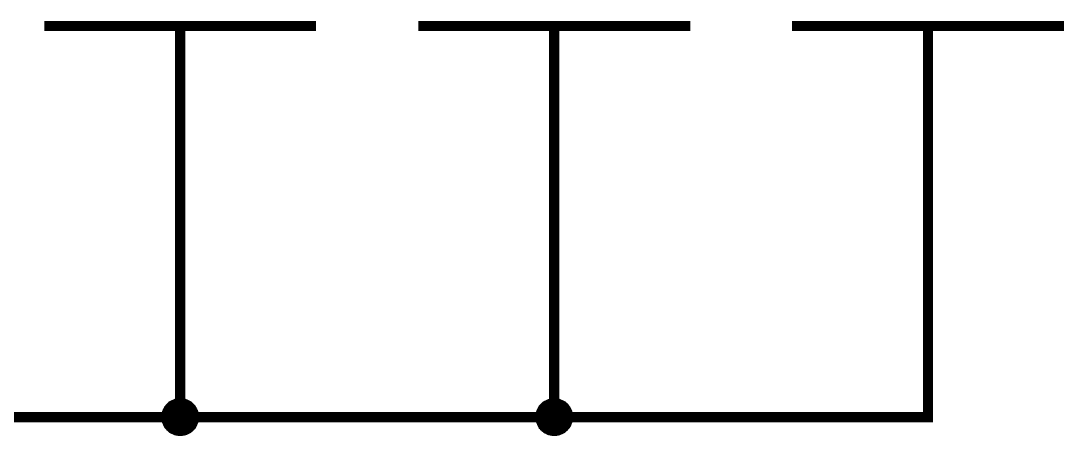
# Model space of a CAD drawing. Header units: millimetres. Extents: x 0 to 594, y 0 to 420.
# Drawn here: x 73.81 to 104.65, y 210.04 to 222.25 of the extents above; entities that cross this region are included whole.
import ezdxf

# ---------------------------------------------------------------- set-up
doc = ezdxf.new("R2010")
doc.units = ezdxf.units.MM
doc.layers.add('Sheet', color=255, linetype='Continuous')

msp = doc.modelspace()

# ---------------------------------------------------------------- linework, layer by layer
at = {"layer": 'Sheet', "color": 0}
for points, const_width in [([(74.493, 222.097), (82.494, 222.097)], 0.3), ([(78.494, 222.097), (78.494, 215.673)], 0.3), ([(85.5, 222.097), (93.5, 222.097)], 0.3), ([(89.5, 222.097), (89.5, 215.673)], 0.3), ([(96.495, 222.097), (104.496, 222.097)], 0.3), ([(100.496, 222.097), (100.496, 215.673)], 0.3), ([(78.494, 220.594), (78.494, 215.599)], 0.3), ([(89.5, 220.594), (89.5, 215.599)], 0.3), ([(100.496, 220.594), (100.496, 215.599)], 0.3), ([(35.495, 215.599), (35.495, 210.593), (45.496, 210.593), (56.502, 210.593), (67.498, 210.593), (78.494, 210.593), (89.5, 210.593), (89.5, 215.599)], 0.3), ([(78.494, 215.599), (78.494, 210.593)], 0.3), ([(89.5, 210.593), (100.496, 210.593), (100.496, 215.599)], 0.3), ([(77.986, 210.593), (77.986, 210.624), (77.986, 210.646), (77.996, 210.667), (77.996, 210.699), (78.007, 210.72), (78.007, 210.741), (78.018, 210.773), (78.028, 210.794), (78.039, 210.815), (78.049, 210.836), (78.06, 210.857), (78.07, 210.878), (78.092, 210.9), (78.102, 210.921), (78.123, 210.931), (78.134, 210.953), (78.155, 210.974), (78.176, 210.984), (78.187, 211.005), (78.208, 211.016), (78.229, 211.027), (78.25, 211.037), (78.272, 211.048), (78.303, 211.058), (78.324, 211.069), (78.346, 211.08), (78.367, 211.09), (78.388, 211.09), (78.42, 211.09), (78.441, 211.101), (78.473, 211.101), (78.494, 211.101)], 0.0991), ([(77.986, 210.593), (77.986, 210.624), (77.986, 210.646), (77.996, 210.667), (77.996, 210.699), (78.007, 210.72), (78.007, 210.741), (78.018, 210.773), (78.028, 210.794), (78.039, 210.815), (78.049, 210.836), (78.06, 210.857), (78.07, 210.878), (78.092, 210.9), (78.102, 210.921), (78.123, 210.931), (78.134, 210.953), (78.155, 210.974), (78.176, 210.984), (78.187, 211.005), (78.208, 211.016), (78.229, 211.027), (78.25, 211.037), (78.272, 211.048), (78.303, 211.058), (78.324, 211.069), (78.346, 211.08), (78.367, 211.09), (78.388, 211.09), (78.42, 211.09), (78.441, 211.101), (78.473, 211.101), (78.494, 211.101)], 0.0991), ([(77.986, 210.593), (77.986, 210.624), (77.986, 210.646), (77.996, 210.667), (77.996, 210.699), (78.007, 210.72), (78.007, 210.741), (78.018, 210.773), (78.028, 210.794), (78.039, 210.815), (78.049, 210.836), (78.06, 210.857), (78.07, 210.878), (78.092, 210.9), (78.102, 210.921), (78.123, 210.931), (78.134, 210.953), (78.155, 210.974), (78.176, 210.984), (78.187, 211.005), (78.208, 211.016), (78.229, 211.027), (78.25, 211.037), (78.272, 211.048), (78.303, 211.058), (78.324, 211.069), (78.346, 211.08), (78.367, 211.09), (78.388, 211.09), (78.42, 211.09), (78.441, 211.101), (78.473, 211.101), (78.494, 211.101)], 0.0991), ([(77.986, 210.593), (77.986, 210.624), (77.986, 210.646), (77.996, 210.667), (77.996, 210.699), (78.007, 210.72), (78.007, 210.741), (78.018, 210.773), (78.028, 210.794), (78.039, 210.815), (78.049, 210.836), (78.06, 210.857), (78.07, 210.878), (78.092, 210.9), (78.102, 210.921), (78.123, 210.931), (78.134, 210.953), (78.155, 210.974), (78.176, 210.984), (78.187, 211.005), (78.208, 211.016), (78.229, 211.027), (78.25, 211.037), (78.272, 211.048), (78.303, 211.058), (78.324, 211.069), (78.346, 211.08), (78.367, 211.09), (78.388, 211.09), (78.42, 211.09), (78.441, 211.101), (78.473, 211.101), (78.494, 211.101)], 0.0991), ([(77.986, 210.593), (77.986, 210.624), (77.986, 210.646), (77.996, 210.667), (77.996, 210.699), (78.007, 210.72), (78.007, 210.741), (78.018, 210.773), (78.028, 210.794), (78.039, 210.815), (78.049, 210.836), (78.06, 210.857), (78.07, 210.878), (78.092, 210.9), (78.102, 210.921), (78.123, 210.931), (78.134, 210.953), (78.155, 210.974), (78.176, 210.984), (78.187, 211.005), (78.208, 211.016), (78.229, 211.027), (78.25, 211.037), (78.272, 211.048), (78.303, 211.058), (78.324, 211.069), (78.346, 211.08), (78.367, 211.09), (78.388, 211.09), (78.42, 211.09), (78.441, 211.101), (78.473, 211.101), (78.494, 211.101)], 0.0991), ([(77.986, 210.593), (77.986, 210.624), (77.986, 210.646), (77.996, 210.667), (77.996, 210.699), (78.007, 210.72), (78.007, 210.741), (78.018, 210.773), (78.028, 210.794), (78.039, 210.815), (78.049, 210.836), (78.06, 210.857), (78.07, 210.878), (78.092, 210.9), (78.102, 210.921), (78.123, 210.931), (78.134, 210.953), (78.155, 210.974), (78.176, 210.984), (78.187, 211.005), (78.208, 211.016), (78.229, 211.027), (78.25, 211.037), (78.272, 211.048), (78.303, 211.058), (78.324, 211.069), (78.346, 211.08), (78.367, 211.09), (78.388, 211.09), (78.42, 211.09), (78.441, 211.101), (78.473, 211.101), (78.494, 211.101)], 0.0991), ([(77.986, 210.593), (77.986, 210.624), (77.986, 210.646), (77.996, 210.667), (77.996, 210.699), (78.007, 210.72), (78.007, 210.741), (78.018, 210.773), (78.028, 210.794), (78.039, 210.815), (78.049, 210.836), (78.06, 210.857), (78.07, 210.878), (78.092, 210.9), (78.102, 210.921), (78.123, 210.931), (78.134, 210.953), (78.155, 210.974), (78.176, 210.984), (78.187, 211.005), (78.208, 211.016), (78.229, 211.027), (78.25, 211.037), (78.272, 211.048), (78.303, 211.058), (78.324, 211.069), (78.346, 211.08), (78.367, 211.09), (78.388, 211.09), (78.42, 211.09), (78.441, 211.101), (78.473, 211.101), (78.494, 211.101)], 0.0991), ([(77.986, 210.593), (77.986, 210.624), (77.986, 210.646), (77.996, 210.667), (77.996, 210.699), (78.007, 210.72), (78.007, 210.741), (78.018, 210.773), (78.028, 210.794), (78.039, 210.815), (78.049, 210.836), (78.06, 210.857), (78.07, 210.878), (78.092, 210.9), (78.102, 210.921), (78.123, 210.931), (78.134, 210.953), (78.155, 210.974), (78.176, 210.984), (78.187, 211.005), (78.208, 211.016), (78.229, 211.027), (78.25, 211.037), (78.272, 211.048), (78.303, 211.058), (78.324, 211.069), (78.346, 211.08), (78.367, 211.09), (78.388, 211.09), (78.42, 211.09), (78.441, 211.101), (78.473, 211.101), (78.494, 211.101)], 0.0991), ([(78.494, 211.101), (78.494, 211.101)], 0.0991), ([(78.494, 211.101), (78.526, 211.101), (78.547, 211.101), (78.568, 211.09), (78.6, 211.09), (78.621, 211.09), (78.642, 211.08), (78.674, 211.069), (78.695, 211.058), (78.716, 211.048), (78.737, 211.037), (78.758, 211.027), (78.78, 211.016), (78.801, 211.005), (78.822, 210.984), (78.832, 210.974), (78.854, 210.953), (78.875, 210.931), (78.885, 210.921), (78.906, 210.9), (78.917, 210.878), (78.928, 210.857), (78.938, 210.836), (78.949, 210.815), (78.959, 210.794), (78.97, 210.773), (78.981, 210.741), (78.991, 210.72), (78.991, 210.699), (78.991, 210.667), (79.002, 210.646), (79.002, 210.624), (79.002, 210.593)], 0.0991), ([(78.494, 211.101), (78.494, 211.101)], 0.0991), ([(78.494, 211.101), (78.526, 211.101), (78.547, 211.101), (78.568, 211.09), (78.6, 211.09), (78.621, 211.09), (78.642, 211.08), (78.674, 211.069), (78.695, 211.058), (78.716, 211.048), (78.737, 211.037), (78.758, 211.027), (78.78, 211.016), (78.801, 211.005), (78.822, 210.984), (78.832, 210.974), (78.854, 210.953), (78.875, 210.931), (78.885, 210.921), (78.906, 210.9), (78.917, 210.878), (78.928, 210.857), (78.938, 210.836), (78.949, 210.815), (78.959, 210.794), (78.97, 210.773), (78.981, 210.741), (78.991, 210.72), (78.991, 210.699), (78.991, 210.667), (79.002, 210.646), (79.002, 210.624), (79.002, 210.593)], 0.0991), ([(78.494, 211.101), (78.494, 211.101)], 0.0991), ([(78.494, 211.101), (78.526, 211.101), (78.547, 211.101), (78.568, 211.09), (78.6, 211.09), (78.621, 211.09), (78.642, 211.08), (78.674, 211.069), (78.695, 211.058), (78.716, 211.048), (78.737, 211.037), (78.758, 211.027), (78.78, 211.016), (78.801, 211.005), (78.822, 210.984), (78.832, 210.974), (78.854, 210.953), (78.875, 210.931), (78.885, 210.921), (78.906, 210.9), (78.917, 210.878), (78.928, 210.857), (78.938, 210.836), (78.949, 210.815), (78.959, 210.794), (78.97, 210.773), (78.981, 210.741), (78.991, 210.72), (78.991, 210.699), (78.991, 210.667), (79.002, 210.646), (79.002, 210.624), (79.002, 210.593)], 0.0991), ([(78.494, 211.101), (78.494, 211.101)], 0.0991), ([(78.494, 211.101), (78.526, 211.101), (78.547, 211.101), (78.568, 211.09), (78.6, 211.09), (78.621, 211.09), (78.642, 211.08), (78.674, 211.069), (78.695, 211.058), (78.716, 211.048), (78.737, 211.037), (78.758, 211.027), (78.78, 211.016), (78.801, 211.005), (78.822, 210.984), (78.832, 210.974), (78.854, 210.953), (78.875, 210.931), (78.885, 210.921), (78.906, 210.9), (78.917, 210.878), (78.928, 210.857), (78.938, 210.836), (78.949, 210.815), (78.959, 210.794), (78.97, 210.773), (78.981, 210.741), (78.991, 210.72), (78.991, 210.699), (78.991, 210.667), (79.002, 210.646), (79.002, 210.624), (79.002, 210.593)], 0.0991), ([(78.494, 211.101), (78.494, 211.101)], 0.0991), ([(78.494, 211.101), (78.526, 211.101), (78.547, 211.101), (78.568, 211.09), (78.6, 211.09), (78.621, 211.09), (78.642, 211.08), (78.674, 211.069), (78.695, 211.058), (78.716, 211.048), (78.737, 211.037), (78.758, 211.027), (78.78, 211.016), (78.801, 211.005), (78.822, 210.984), (78.832, 210.974), (78.854, 210.953), (78.875, 210.931), (78.885, 210.921), (78.906, 210.9), (78.917, 210.878), (78.928, 210.857), (78.938, 210.836), (78.949, 210.815), (78.959, 210.794), (78.97, 210.773), (78.981, 210.741), (78.991, 210.72), (78.991, 210.699), (78.991, 210.667), (79.002, 210.646), (79.002, 210.624), (79.002, 210.593)], 0.0991), ([(78.494, 211.101), (78.494, 211.101)], 0.0991), ([(78.494, 211.101), (78.526, 211.101), (78.547, 211.101), (78.568, 211.09), (78.6, 211.09), (78.621, 211.09), (78.642, 211.08), (78.674, 211.069), (78.695, 211.058), (78.716, 211.048), (78.737, 211.037), (78.758, 211.027), (78.78, 211.016), (78.801, 211.005), (78.822, 210.984), (78.832, 210.974), (78.854, 210.953), (78.875, 210.931), (78.885, 210.921), (78.906, 210.9), (78.917, 210.878), (78.928, 210.857), (78.938, 210.836), (78.949, 210.815), (78.959, 210.794), (78.97, 210.773), (78.981, 210.741), (78.991, 210.72), (78.991, 210.699), (78.991, 210.667), (79.002, 210.646), (79.002, 210.624), (79.002, 210.593)], 0.0991), ([(78.494, 211.101), (78.494, 211.101)], 0.0991), ([(78.494, 211.101), (78.526, 211.101), (78.547, 211.101), (78.568, 211.09), (78.6, 211.09), (78.621, 211.09), (78.642, 211.08), (78.674, 211.069), (78.695, 211.058), (78.716, 211.048), (78.737, 211.037), (78.758, 211.027), (78.78, 211.016), (78.801, 211.005), (78.822, 210.984), (78.832, 210.974), (78.854, 210.953), (78.875, 210.931), (78.885, 210.921), (78.906, 210.9), (78.917, 210.878), (78.928, 210.857), (78.938, 210.836), (78.949, 210.815), (78.959, 210.794), (78.97, 210.773), (78.981, 210.741), (78.991, 210.72), (78.991, 210.699), (78.991, 210.667), (79.002, 210.646), (79.002, 210.624), (79.002, 210.593)], 0.0991), ([(78.494, 211.101), (78.494, 211.101)], 0.0991), ([(78.494, 211.101), (78.526, 211.101), (78.547, 211.101), (78.568, 211.09), (78.6, 211.09), (78.621, 211.09), (78.642, 211.08), (78.674, 211.069), (78.695, 211.058), (78.716, 211.048), (78.737, 211.037), (78.758, 211.027), (78.78, 211.016), (78.801, 211.005), (78.822, 210.984), (78.832, 210.974), (78.854, 210.953), (78.875, 210.931), (78.885, 210.921), (78.906, 210.9), (78.917, 210.878), (78.928, 210.857), (78.938, 210.836), (78.949, 210.815), (78.959, 210.794), (78.97, 210.773), (78.981, 210.741), (78.991, 210.72), (78.991, 210.699), (78.991, 210.667), (79.002, 210.646), (79.002, 210.624), (79.002, 210.593)], 0.0991), ([(88.992, 210.593), (88.992, 210.624), (88.992, 210.646), (89.003, 210.667), (89.003, 210.699), (89.003, 210.72), (89.013, 210.741), (89.024, 210.773), (89.034, 210.794), (89.045, 210.815), (89.056, 210.836), (89.066, 210.857), (89.077, 210.878), (89.087, 210.9), (89.108, 210.921), (89.119, 210.931), (89.14, 210.953), (89.161, 210.974), (89.172, 210.984), (89.193, 211.005), (89.214, 211.016), (89.235, 211.027), (89.257, 211.037), (89.278, 211.048), (89.299, 211.058), (89.32, 211.069), (89.352, 211.08), (89.373, 211.09), (89.394, 211.09), (89.426, 211.09), (89.447, 211.101), (89.468, 211.101), (89.5, 211.101)], 0.0991), ([(88.992, 210.593), (88.992, 210.624), (88.992, 210.646), (89.003, 210.667), (89.003, 210.699), (89.003, 210.72), (89.013, 210.741), (89.024, 210.773), (89.034, 210.794), (89.045, 210.815), (89.056, 210.836), (89.066, 210.857), (89.077, 210.878), (89.087, 210.9), (89.108, 210.921), (89.119, 210.931), (89.14, 210.953), (89.161, 210.974), (89.172, 210.984), (89.193, 211.005), (89.214, 211.016), (89.235, 211.027), (89.257, 211.037), (89.278, 211.048), (89.299, 211.058), (89.32, 211.069), (89.352, 211.08), (89.373, 211.09), (89.394, 211.09), (89.426, 211.09), (89.447, 211.101), (89.468, 211.101), (89.5, 211.101)], 0.0991), ([(88.992, 210.593), (88.992, 210.624), (88.992, 210.646), (89.003, 210.667), (89.003, 210.699), (89.003, 210.72), (89.013, 210.741), (89.024, 210.773), (89.034, 210.794), (89.045, 210.815), (89.056, 210.836), (89.066, 210.857), (89.077, 210.878), (89.087, 210.9), (89.108, 210.921), (89.119, 210.931), (89.14, 210.953), (89.161, 210.974), (89.172, 210.984), (89.193, 211.005), (89.214, 211.016), (89.235, 211.027), (89.257, 211.037), (89.278, 211.048), (89.299, 211.058), (89.32, 211.069), (89.352, 211.08), (89.373, 211.09), (89.394, 211.09), (89.426, 211.09), (89.447, 211.101), (89.468, 211.101), (89.5, 211.101)], 0.0991), ([(88.992, 210.593), (88.992, 210.624), (88.992, 210.646), (89.003, 210.667), (89.003, 210.699), (89.003, 210.72), (89.013, 210.741), (89.024, 210.773), (89.034, 210.794), (89.045, 210.815), (89.056, 210.836), (89.066, 210.857), (89.077, 210.878), (89.087, 210.9), (89.108, 210.921), (89.119, 210.931), (89.14, 210.953), (89.161, 210.974), (89.172, 210.984), (89.193, 211.005), (89.214, 211.016), (89.235, 211.027), (89.257, 211.037), (89.278, 211.048), (89.299, 211.058), (89.32, 211.069), (89.352, 211.08), (89.373, 211.09), (89.394, 211.09), (89.426, 211.09), (89.447, 211.101), (89.468, 211.101), (89.5, 211.101)], 0.0991), ([(88.992, 210.593), (88.992, 210.624), (88.992, 210.646), (89.003, 210.667), (89.003, 210.699), (89.003, 210.72), (89.013, 210.741), (89.024, 210.773), (89.034, 210.794), (89.045, 210.815), (89.056, 210.836), (89.066, 210.857), (89.077, 210.878), (89.087, 210.9), (89.108, 210.921), (89.119, 210.931), (89.14, 210.953), (89.161, 210.974), (89.172, 210.984), (89.193, 211.005), (89.214, 211.016), (89.235, 211.027), (89.257, 211.037), (89.278, 211.048), (89.299, 211.058), (89.32, 211.069), (89.352, 211.08), (89.373, 211.09), (89.394, 211.09), (89.426, 211.09), (89.447, 211.101), (89.468, 211.101), (89.5, 211.101)], 0.0991), ([(88.992, 210.593), (88.992, 210.624), (88.992, 210.646), (89.003, 210.667), (89.003, 210.699), (89.003, 210.72), (89.013, 210.741), (89.024, 210.773), (89.034, 210.794), (89.045, 210.815), (89.056, 210.836), (89.066, 210.857), (89.077, 210.878), (89.087, 210.9), (89.108, 210.921), (89.119, 210.931), (89.14, 210.953), (89.161, 210.974), (89.172, 210.984), (89.193, 211.005), (89.214, 211.016), (89.235, 211.027), (89.257, 211.037), (89.278, 211.048), (89.299, 211.058), (89.32, 211.069), (89.352, 211.08), (89.373, 211.09), (89.394, 211.09), (89.426, 211.09), (89.447, 211.101), (89.468, 211.101), (89.5, 211.101)], 0.0991), ([(88.992, 210.593), (88.992, 210.624), (88.992, 210.646), (89.003, 210.667), (89.003, 210.699), (89.003, 210.72), (89.013, 210.741), (89.024, 210.773), (89.034, 210.794), (89.045, 210.815), (89.056, 210.836), (89.066, 210.857), (89.077, 210.878), (89.087, 210.9), (89.108, 210.921), (89.119, 210.931), (89.14, 210.953), (89.161, 210.974), (89.172, 210.984), (89.193, 211.005), (89.214, 211.016), (89.235, 211.027), (89.257, 211.037), (89.278, 211.048), (89.299, 211.058), (89.32, 211.069), (89.352, 211.08), (89.373, 211.09), (89.394, 211.09), (89.426, 211.09), (89.447, 211.101), (89.468, 211.101), (89.5, 211.101)], 0.0991), ([(88.992, 210.593), (88.992, 210.624), (88.992, 210.646), (89.003, 210.667), (89.003, 210.699), (89.003, 210.72), (89.013, 210.741), (89.024, 210.773), (89.034, 210.794), (89.045, 210.815), (89.056, 210.836), (89.066, 210.857), (89.077, 210.878), (89.087, 210.9), (89.108, 210.921), (89.119, 210.931), (89.14, 210.953), (89.161, 210.974), (89.172, 210.984), (89.193, 211.005), (89.214, 211.016), (89.235, 211.027), (89.257, 211.037), (89.278, 211.048), (89.299, 211.058), (89.32, 211.069), (89.352, 211.08), (89.373, 211.09), (89.394, 211.09), (89.426, 211.09), (89.447, 211.101), (89.468, 211.101), (89.5, 211.101)], 0.0991), ([(89.5, 211.101), (89.5, 211.101)], 0.0991), ([(89.5, 211.101), (89.521, 211.101), (89.553, 211.101), (89.574, 211.09), (89.606, 211.09), (89.627, 211.09), (89.648, 211.08), (89.669, 211.069), (89.691, 211.058), (89.722, 211.048), (89.743, 211.037), (89.765, 211.027), (89.786, 211.016), (89.807, 211.005), (89.818, 210.984), (89.839, 210.974), (89.86, 210.953), (89.87, 210.931), (89.892, 210.921), (89.902, 210.9), (89.923, 210.878), (89.934, 210.857), (89.945, 210.836), (89.955, 210.815), (89.966, 210.794), (89.976, 210.773), (89.987, 210.741), (89.987, 210.72), (89.997, 210.699), (89.997, 210.667), (90.008, 210.646), (90.008, 210.624), (90.008, 210.593)], 0.0991), ([(89.5, 211.101), (89.5, 211.101)], 0.0991), ([(89.5, 211.101), (89.521, 211.101), (89.553, 211.101), (89.574, 211.09), (89.606, 211.09), (89.627, 211.09), (89.648, 211.08), (89.669, 211.069), (89.691, 211.058), (89.722, 211.048), (89.743, 211.037), (89.765, 211.027), (89.786, 211.016), (89.807, 211.005), (89.818, 210.984), (89.839, 210.974), (89.86, 210.953), (89.87, 210.931), (89.892, 210.921), (89.902, 210.9), (89.923, 210.878), (89.934, 210.857), (89.945, 210.836), (89.955, 210.815), (89.966, 210.794), (89.976, 210.773), (89.987, 210.741), (89.987, 210.72), (89.997, 210.699), (89.997, 210.667), (90.008, 210.646), (90.008, 210.624), (90.008, 210.593)], 0.0991), ([(89.5, 211.101), (89.5, 211.101)], 0.0991), ([(89.5, 211.101), (89.521, 211.101), (89.553, 211.101), (89.574, 211.09), (89.606, 211.09), (89.627, 211.09), (89.648, 211.08), (89.669, 211.069), (89.691, 211.058), (89.722, 211.048), (89.743, 211.037), (89.765, 211.027), (89.786, 211.016), (89.807, 211.005), (89.818, 210.984), (89.839, 210.974), (89.86, 210.953), (89.87, 210.931), (89.892, 210.921), (89.902, 210.9), (89.923, 210.878), (89.934, 210.857), (89.945, 210.836), (89.955, 210.815), (89.966, 210.794), (89.976, 210.773), (89.987, 210.741), (89.987, 210.72), (89.997, 210.699), (89.997, 210.667), (90.008, 210.646), (90.008, 210.624), (90.008, 210.593)], 0.0991), ([(89.5, 211.101), (89.5, 211.101)], 0.0991), ([(89.5, 211.101), (89.521, 211.101), (89.553, 211.101), (89.574, 211.09), (89.606, 211.09), (89.627, 211.09), (89.648, 211.08), (89.669, 211.069), (89.691, 211.058), (89.722, 211.048), (89.743, 211.037), (89.765, 211.027), (89.786, 211.016), (89.807, 211.005), (89.818, 210.984), (89.839, 210.974), (89.86, 210.953), (89.87, 210.931), (89.892, 210.921), (89.902, 210.9), (89.923, 210.878), (89.934, 210.857), (89.945, 210.836), (89.955, 210.815), (89.966, 210.794), (89.976, 210.773), (89.987, 210.741), (89.987, 210.72), (89.997, 210.699), (89.997, 210.667), (90.008, 210.646), (90.008, 210.624), (90.008, 210.593)], 0.0991), ([(89.5, 211.101), (89.5, 211.101)], 0.0991), ([(89.5, 211.101), (89.521, 211.101), (89.553, 211.101), (89.574, 211.09), (89.606, 211.09), (89.627, 211.09), (89.648, 211.08), (89.669, 211.069), (89.691, 211.058), (89.722, 211.048), (89.743, 211.037), (89.765, 211.027), (89.786, 211.016), (89.807, 211.005), (89.818, 210.984), (89.839, 210.974), (89.86, 210.953), (89.87, 210.931), (89.892, 210.921), (89.902, 210.9), (89.923, 210.878), (89.934, 210.857), (89.945, 210.836), (89.955, 210.815), (89.966, 210.794), (89.976, 210.773), (89.987, 210.741), (89.987, 210.72), (89.997, 210.699), (89.997, 210.667), (90.008, 210.646), (90.008, 210.624), (90.008, 210.593)], 0.0991), ([(89.5, 211.101), (89.5, 211.101)], 0.0991), ([(89.5, 211.101), (89.521, 211.101), (89.553, 211.101), (89.574, 211.09), (89.606, 211.09), (89.627, 211.09), (89.648, 211.08), (89.669, 211.069), (89.691, 211.058), (89.722, 211.048), (89.743, 211.037), (89.765, 211.027), (89.786, 211.016), (89.807, 211.005), (89.818, 210.984), (89.839, 210.974), (89.86, 210.953), (89.87, 210.931), (89.892, 210.921), (89.902, 210.9), (89.923, 210.878), (89.934, 210.857), (89.945, 210.836), (89.955, 210.815), (89.966, 210.794), (89.976, 210.773), (89.987, 210.741), (89.987, 210.72), (89.997, 210.699), (89.997, 210.667), (90.008, 210.646), (90.008, 210.624), (90.008, 210.593)], 0.0991), ([(89.5, 211.101), (89.5, 211.101)], 0.0991), ([(89.5, 211.101), (89.521, 211.101), (89.553, 211.101), (89.574, 211.09), (89.606, 211.09), (89.627, 211.09), (89.648, 211.08), (89.669, 211.069), (89.691, 211.058), (89.722, 211.048), (89.743, 211.037), (89.765, 211.027), (89.786, 211.016), (89.807, 211.005), (89.818, 210.984), (89.839, 210.974), (89.86, 210.953), (89.87, 210.931), (89.892, 210.921), (89.902, 210.9), (89.923, 210.878), (89.934, 210.857), (89.945, 210.836), (89.955, 210.815), (89.966, 210.794), (89.976, 210.773), (89.987, 210.741), (89.987, 210.72), (89.997, 210.699), (89.997, 210.667), (90.008, 210.646), (90.008, 210.624), (90.008, 210.593)], 0.0991), ([(89.5, 211.101), (89.5, 211.101)], 0.0991), ([(89.5, 211.101), (89.521, 211.101), (89.553, 211.101), (89.574, 211.09), (89.606, 211.09), (89.627, 211.09), (89.648, 211.08), (89.669, 211.069), (89.691, 211.058), (89.722, 211.048), (89.743, 211.037), (89.765, 211.027), (89.786, 211.016), (89.807, 211.005), (89.818, 210.984), (89.839, 210.974), (89.86, 210.953), (89.87, 210.931), (89.892, 210.921), (89.902, 210.9), (89.923, 210.878), (89.934, 210.857), (89.945, 210.836), (89.955, 210.815), (89.966, 210.794), (89.976, 210.773), (89.987, 210.741), (89.987, 210.72), (89.997, 210.699), (89.997, 210.667), (90.008, 210.646), (90.008, 210.624), (90.008, 210.593)], 0.0991), ([(78.494, 210.085), (78.473, 210.085), (78.441, 210.085), (78.42, 210.095), (78.388, 210.095), (78.367, 210.106), (78.346, 210.106), (78.324, 210.116), (78.303, 210.127), (78.272, 210.138), (78.25, 210.148), (78.229, 210.159), (78.208, 210.169), (78.187, 210.191), (78.176, 210.201), (78.155, 210.222), (78.134, 210.233), (78.123, 210.254), (78.102, 210.275), (78.092, 210.286), (78.07, 210.307), (78.06, 210.328), (78.049, 210.349), (78.039, 210.37), (78.028, 210.402), (78.018, 210.423), (78.007, 210.445), (78.007, 210.466), (77.996, 210.487), (77.996, 210.519), (77.986, 210.54), (77.986, 210.572), (77.986, 210.593)], 0.0991), ([(77.986, 210.593), (77.986, 210.593)], 0.0991), ([(78.494, 210.085), (78.473, 210.085), (78.441, 210.085), (78.42, 210.095), (78.388, 210.095), (78.367, 210.106), (78.346, 210.106), (78.324, 210.116), (78.303, 210.127), (78.272, 210.138), (78.25, 210.148), (78.229, 210.159), (78.208, 210.169), (78.187, 210.191), (78.176, 210.201), (78.155, 210.222), (78.134, 210.233), (78.123, 210.254), (78.102, 210.275), (78.092, 210.286), (78.07, 210.307), (78.06, 210.328), (78.049, 210.349), (78.039, 210.37), (78.028, 210.402), (78.018, 210.423), (78.007, 210.445), (78.007, 210.466), (77.996, 210.487), (77.996, 210.519), (77.986, 210.54), (77.986, 210.572), (77.986, 210.593)], 0.0991), ([(77.986, 210.593), (77.986, 210.593)], 0.0991), ([(78.494, 210.085), (78.473, 210.085), (78.441, 210.085), (78.42, 210.095), (78.388, 210.095), (78.367, 210.106), (78.346, 210.106), (78.324, 210.116), (78.303, 210.127), (78.272, 210.138), (78.25, 210.148), (78.229, 210.159), (78.208, 210.169), (78.187, 210.191), (78.176, 210.201), (78.155, 210.222), (78.134, 210.233), (78.123, 210.254), (78.102, 210.275), (78.092, 210.286), (78.07, 210.307), (78.06, 210.328), (78.049, 210.349), (78.039, 210.37), (78.028, 210.402), (78.018, 210.423), (78.007, 210.445), (78.007, 210.466), (77.996, 210.487), (77.996, 210.519), (77.986, 210.54), (77.986, 210.572), (77.986, 210.593)], 0.0991), ([(77.986, 210.593), (77.986, 210.593)], 0.0991), ([(78.494, 210.085), (78.473, 210.085), (78.441, 210.085), (78.42, 210.095), (78.388, 210.095), (78.367, 210.106), (78.346, 210.106), (78.324, 210.116), (78.303, 210.127), (78.272, 210.138), (78.25, 210.148), (78.229, 210.159), (78.208, 210.169), (78.187, 210.191), (78.176, 210.201), (78.155, 210.222), (78.134, 210.233), (78.123, 210.254), (78.102, 210.275), (78.092, 210.286), (78.07, 210.307), (78.06, 210.328), (78.049, 210.349), (78.039, 210.37), (78.028, 210.402), (78.018, 210.423), (78.007, 210.445), (78.007, 210.466), (77.996, 210.487), (77.996, 210.519), (77.986, 210.54), (77.986, 210.572), (77.986, 210.593)], 0.0991), ([(77.986, 210.593), (77.986, 210.593)], 0.0991), ([(78.494, 210.085), (78.473, 210.085), (78.441, 210.085), (78.42, 210.095), (78.388, 210.095), (78.367, 210.106), (78.346, 210.106), (78.324, 210.116), (78.303, 210.127), (78.272, 210.138), (78.25, 210.148), (78.229, 210.159), (78.208, 210.169), (78.187, 210.191), (78.176, 210.201), (78.155, 210.222), (78.134, 210.233), (78.123, 210.254), (78.102, 210.275), (78.092, 210.286), (78.07, 210.307), (78.06, 210.328), (78.049, 210.349), (78.039, 210.37), (78.028, 210.402), (78.018, 210.423), (78.007, 210.445), (78.007, 210.466), (77.996, 210.487), (77.996, 210.519), (77.986, 210.54), (77.986, 210.572), (77.986, 210.593)], 0.0991), ([(77.986, 210.593), (77.986, 210.593)], 0.0991), ([(78.494, 210.085), (78.473, 210.085), (78.441, 210.085), (78.42, 210.095), (78.388, 210.095), (78.367, 210.106), (78.346, 210.106), (78.324, 210.116), (78.303, 210.127), (78.272, 210.138), (78.25, 210.148), (78.229, 210.159), (78.208, 210.169), (78.187, 210.191), (78.176, 210.201), (78.155, 210.222), (78.134, 210.233), (78.123, 210.254), (78.102, 210.275), (78.092, 210.286), (78.07, 210.307), (78.06, 210.328), (78.049, 210.349), (78.039, 210.37), (78.028, 210.402), (78.018, 210.423), (78.007, 210.445), (78.007, 210.466), (77.996, 210.487), (77.996, 210.519), (77.986, 210.54), (77.986, 210.572), (77.986, 210.593)], 0.0991), ([(77.986, 210.593), (77.986, 210.593)], 0.0991), ([(78.494, 210.085), (78.473, 210.085), (78.441, 210.085), (78.42, 210.095), (78.388, 210.095), (78.367, 210.106), (78.346, 210.106), (78.324, 210.116), (78.303, 210.127), (78.272, 210.138), (78.25, 210.148), (78.229, 210.159), (78.208, 210.169), (78.187, 210.191), (78.176, 210.201), (78.155, 210.222), (78.134, 210.233), (78.123, 210.254), (78.102, 210.275), (78.092, 210.286), (78.07, 210.307), (78.06, 210.328), (78.049, 210.349), (78.039, 210.37), (78.028, 210.402), (78.018, 210.423), (78.007, 210.445), (78.007, 210.466), (77.996, 210.487), (77.996, 210.519), (77.986, 210.54), (77.986, 210.572), (77.986, 210.593)], 0.0991), ([(77.986, 210.593), (77.986, 210.593)], 0.0991), ([(78.494, 210.085), (78.473, 210.085), (78.441, 210.085), (78.42, 210.095), (78.388, 210.095), (78.367, 210.106), (78.346, 210.106), (78.324, 210.116), (78.303, 210.127), (78.272, 210.138), (78.25, 210.148), (78.229, 210.159), (78.208, 210.169), (78.187, 210.191), (78.176, 210.201), (78.155, 210.222), (78.134, 210.233), (78.123, 210.254), (78.102, 210.275), (78.092, 210.286), (78.07, 210.307), (78.06, 210.328), (78.049, 210.349), (78.039, 210.37), (78.028, 210.402), (78.018, 210.423), (78.007, 210.445), (78.007, 210.466), (77.996, 210.487), (77.996, 210.519), (77.986, 210.54), (77.986, 210.572), (77.986, 210.593)], 0.0991), ([(77.986, 210.593), (77.986, 210.593)], 0.0991), ([(79.002, 210.593), (79.002, 210.572), (79.002, 210.54), (78.991, 210.519), (78.991, 210.487), (78.991, 210.466), (78.981, 210.445), (78.97, 210.423), (78.959, 210.402), (78.949, 210.37), (78.938, 210.349), (78.928, 210.328), (78.917, 210.307), (78.906, 210.286), (78.885, 210.275), (78.875, 210.254), (78.854, 210.233), (78.832, 210.222), (78.822, 210.201), (78.801, 210.191), (78.78, 210.169), (78.758, 210.159), (78.737, 210.148), (78.716, 210.138), (78.695, 210.127), (78.674, 210.116), (78.642, 210.106), (78.621, 210.106), (78.6, 210.095), (78.568, 210.095), (78.547, 210.085), (78.526, 210.085), (78.494, 210.085)], 0.0991), ([(79.002, 210.593), (79.002, 210.572), (79.002, 210.54), (78.991, 210.519), (78.991, 210.487), (78.991, 210.466), (78.981, 210.445), (78.97, 210.423), (78.959, 210.402), (78.949, 210.37), (78.938, 210.349), (78.928, 210.328), (78.917, 210.307), (78.906, 210.286), (78.885, 210.275), (78.875, 210.254), (78.854, 210.233), (78.832, 210.222), (78.822, 210.201), (78.801, 210.191), (78.78, 210.169), (78.758, 210.159), (78.737, 210.148), (78.716, 210.138), (78.695, 210.127), (78.674, 210.116), (78.642, 210.106), (78.621, 210.106), (78.6, 210.095), (78.568, 210.095), (78.547, 210.085), (78.526, 210.085), (78.494, 210.085)], 0.0991), ([(79.002, 210.593), (79.002, 210.572), (79.002, 210.54), (78.991, 210.519), (78.991, 210.487), (78.991, 210.466), (78.981, 210.445), (78.97, 210.423), (78.959, 210.402), (78.949, 210.37), (78.938, 210.349), (78.928, 210.328), (78.917, 210.307), (78.906, 210.286), (78.885, 210.275), (78.875, 210.254), (78.854, 210.233), (78.832, 210.222), (78.822, 210.201), (78.801, 210.191), (78.78, 210.169), (78.758, 210.159), (78.737, 210.148), (78.716, 210.138), (78.695, 210.127), (78.674, 210.116), (78.642, 210.106), (78.621, 210.106), (78.6, 210.095), (78.568, 210.095), (78.547, 210.085), (78.526, 210.085), (78.494, 210.085)], 0.0991), ([(79.002, 210.593), (79.002, 210.572), (79.002, 210.54), (78.991, 210.519), (78.991, 210.487), (78.991, 210.466), (78.981, 210.445), (78.97, 210.423), (78.959, 210.402), (78.949, 210.37), (78.938, 210.349), (78.928, 210.328), (78.917, 210.307), (78.906, 210.286), (78.885, 210.275), (78.875, 210.254), (78.854, 210.233), (78.832, 210.222), (78.822, 210.201), (78.801, 210.191), (78.78, 210.169), (78.758, 210.159), (78.737, 210.148), (78.716, 210.138), (78.695, 210.127), (78.674, 210.116), (78.642, 210.106), (78.621, 210.106), (78.6, 210.095), (78.568, 210.095), (78.547, 210.085), (78.526, 210.085), (78.494, 210.085)], 0.0991), ([(79.002, 210.593), (79.002, 210.572), (79.002, 210.54), (78.991, 210.519), (78.991, 210.487), (78.991, 210.466), (78.981, 210.445), (78.97, 210.423), (78.959, 210.402), (78.949, 210.37), (78.938, 210.349), (78.928, 210.328), (78.917, 210.307), (78.906, 210.286), (78.885, 210.275), (78.875, 210.254), (78.854, 210.233), (78.832, 210.222), (78.822, 210.201), (78.801, 210.191), (78.78, 210.169), (78.758, 210.159), (78.737, 210.148), (78.716, 210.138), (78.695, 210.127), (78.674, 210.116), (78.642, 210.106), (78.621, 210.106), (78.6, 210.095), (78.568, 210.095), (78.547, 210.085), (78.526, 210.085), (78.494, 210.085)], 0.0991), ([(79.002, 210.593), (79.002, 210.572), (79.002, 210.54), (78.991, 210.519), (78.991, 210.487), (78.991, 210.466), (78.981, 210.445), (78.97, 210.423), (78.959, 210.402), (78.949, 210.37), (78.938, 210.349), (78.928, 210.328), (78.917, 210.307), (78.906, 210.286), (78.885, 210.275), (78.875, 210.254), (78.854, 210.233), (78.832, 210.222), (78.822, 210.201), (78.801, 210.191), (78.78, 210.169), (78.758, 210.159), (78.737, 210.148), (78.716, 210.138), (78.695, 210.127), (78.674, 210.116), (78.642, 210.106), (78.621, 210.106), (78.6, 210.095), (78.568, 210.095), (78.547, 210.085), (78.526, 210.085), (78.494, 210.085)], 0.0991), ([(79.002, 210.593), (79.002, 210.572), (79.002, 210.54), (78.991, 210.519), (78.991, 210.487), (78.991, 210.466), (78.981, 210.445), (78.97, 210.423), (78.959, 210.402), (78.949, 210.37), (78.938, 210.349), (78.928, 210.328), (78.917, 210.307), (78.906, 210.286), (78.885, 210.275), (78.875, 210.254), (78.854, 210.233), (78.832, 210.222), (78.822, 210.201), (78.801, 210.191), (78.78, 210.169), (78.758, 210.159), (78.737, 210.148), (78.716, 210.138), (78.695, 210.127), (78.674, 210.116), (78.642, 210.106), (78.621, 210.106), (78.6, 210.095), (78.568, 210.095), (78.547, 210.085), (78.526, 210.085), (78.494, 210.085)], 0.0991), ([(79.002, 210.593), (79.002, 210.572), (79.002, 210.54), (78.991, 210.519), (78.991, 210.487), (78.991, 210.466), (78.981, 210.445), (78.97, 210.423), (78.959, 210.402), (78.949, 210.37), (78.938, 210.349), (78.928, 210.328), (78.917, 210.307), (78.906, 210.286), (78.885, 210.275), (78.875, 210.254), (78.854, 210.233), (78.832, 210.222), (78.822, 210.201), (78.801, 210.191), (78.78, 210.169), (78.758, 210.159), (78.737, 210.148), (78.716, 210.138), (78.695, 210.127), (78.674, 210.116), (78.642, 210.106), (78.621, 210.106), (78.6, 210.095), (78.568, 210.095), (78.547, 210.085), (78.526, 210.085), (78.494, 210.085)], 0.0991), ([(79.002, 210.593), (79.002, 210.593), (79.002, 210.593), (79.002, 210.593), (79.002, 210.593), (79.002, 210.593), (79.002, 210.593), (79.002, 210.593), (79.002, 210.593), (79.002, 210.593), (79.002, 210.593), (79.002, 210.593), (79.002, 210.593), (79.002, 210.593), (79.002, 210.593), (79.002, 210.593), (79.002, 210.593), (79.002, 210.593), (79.002, 210.593), (79.002, 210.593), (79.002, 210.593), (79.002, 210.593), (79.002, 210.593), (79.002, 210.593), (79.002, 210.593), (79.002, 210.593), (79.002, 210.593), (79.002, 210.593), (79.002, 210.593), (79.002, 210.593), (79.002, 210.593), (79.002, 210.593), (79.002, 210.593)], 0.0991), ([(79.002, 210.593), (79.002, 210.593)], 0.0991), ([(79.002, 210.593), (79.002, 210.593), (79.002, 210.593), (79.002, 210.593), (79.002, 210.593), (79.002, 210.593), (79.002, 210.593), (79.002, 210.593), (79.002, 210.593), (79.002, 210.593), (79.002, 210.593), (79.002, 210.593), (79.002, 210.593), (79.002, 210.593), (79.002, 210.593), (79.002, 210.593), (79.002, 210.593), (79.002, 210.593), (79.002, 210.593), (79.002, 210.593), (79.002, 210.593), (79.002, 210.593), (79.002, 210.593), (79.002, 210.593), (79.002, 210.593), (79.002, 210.593), (79.002, 210.593), (79.002, 210.593), (79.002, 210.593), (79.002, 210.593), (79.002, 210.593), (79.002, 210.593), (79.002, 210.593)], 0.0991), ([(79.002, 210.593), (79.002, 210.593)], 0.0991), ([(79.002, 210.593), (79.002, 210.593), (79.002, 210.593), (79.002, 210.593), (79.002, 210.593), (79.002, 210.593), (79.002, 210.593), (79.002, 210.593), (79.002, 210.593), (79.002, 210.593), (79.002, 210.593), (79.002, 210.593), (79.002, 210.593), (79.002, 210.593), (79.002, 210.593), (79.002, 210.593), (79.002, 210.593), (79.002, 210.593), (79.002, 210.593), (79.002, 210.593), (79.002, 210.593), (79.002, 210.593), (79.002, 210.593), (79.002, 210.593), (79.002, 210.593), (79.002, 210.593), (79.002, 210.593), (79.002, 210.593), (79.002, 210.593), (79.002, 210.593), (79.002, 210.593), (79.002, 210.593), (79.002, 210.593)], 0.0991), ([(79.002, 210.593), (79.002, 210.593)], 0.0991), ([(79.002, 210.593), (79.002, 210.593), (79.002, 210.593), (79.002, 210.593), (79.002, 210.593), (79.002, 210.593), (79.002, 210.593), (79.002, 210.593), (79.002, 210.593), (79.002, 210.593), (79.002, 210.593), (79.002, 210.593), (79.002, 210.593), (79.002, 210.593), (79.002, 210.593), (79.002, 210.593), (79.002, 210.593), (79.002, 210.593), (79.002, 210.593), (79.002, 210.593), (79.002, 210.593), (79.002, 210.593), (79.002, 210.593), (79.002, 210.593), (79.002, 210.593), (79.002, 210.593), (79.002, 210.593), (79.002, 210.593), (79.002, 210.593), (79.002, 210.593), (79.002, 210.593), (79.002, 210.593), (79.002, 210.593)], 0.0991), ([(79.002, 210.593), (79.002, 210.593)], 0.0991), ([(79.002, 210.593), (79.002, 210.593), (79.002, 210.593), (79.002, 210.593), (79.002, 210.593), (79.002, 210.593), (79.002, 210.593), (79.002, 210.593), (79.002, 210.593), (79.002, 210.593), (79.002, 210.593), (79.002, 210.593), (79.002, 210.593), (79.002, 210.593), (79.002, 210.593), (79.002, 210.593), (79.002, 210.593), (79.002, 210.593), (79.002, 210.593), (79.002, 210.593), (79.002, 210.593), (79.002, 210.593), (79.002, 210.593), (79.002, 210.593), (79.002, 210.593), (79.002, 210.593), (79.002, 210.593), (79.002, 210.593), (79.002, 210.593), (79.002, 210.593), (79.002, 210.593), (79.002, 210.593), (79.002, 210.593)], 0.0991), ([(79.002, 210.593), (79.002, 210.593)], 0.0991), ([(79.002, 210.593), (79.002, 210.593), (79.002, 210.593), (79.002, 210.593), (79.002, 210.593), (79.002, 210.593), (79.002, 210.593), (79.002, 210.593), (79.002, 210.593), (79.002, 210.593), (79.002, 210.593), (79.002, 210.593), (79.002, 210.593), (79.002, 210.593), (79.002, 210.593), (79.002, 210.593), (79.002, 210.593), (79.002, 210.593), (79.002, 210.593), (79.002, 210.593), (79.002, 210.593), (79.002, 210.593), (79.002, 210.593), (79.002, 210.593), (79.002, 210.593), (79.002, 210.593), (79.002, 210.593), (79.002, 210.593), (79.002, 210.593), (79.002, 210.593), (79.002, 210.593), (79.002, 210.593), (79.002, 210.593)], 0.0991), ([(79.002, 210.593), (79.002, 210.593)], 0.0991), ([(79.002, 210.593), (79.002, 210.593), (79.002, 210.593), (79.002, 210.593), (79.002, 210.593), (79.002, 210.593), (79.002, 210.593), (79.002, 210.593), (79.002, 210.593), (79.002, 210.593), (79.002, 210.593), (79.002, 210.593), (79.002, 210.593), (79.002, 210.593), (79.002, 210.593), (79.002, 210.593), (79.002, 210.593), (79.002, 210.593), (79.002, 210.593), (79.002, 210.593), (79.002, 210.593), (79.002, 210.593), (79.002, 210.593), (79.002, 210.593), (79.002, 210.593), (79.002, 210.593), (79.002, 210.593), (79.002, 210.593), (79.002, 210.593), (79.002, 210.593), (79.002, 210.593), (79.002, 210.593), (79.002, 210.593)], 0.0991), ([(79.002, 210.593), (79.002, 210.593)], 0.0991), ([(79.002, 210.593), (79.002, 210.593), (79.002, 210.593), (79.002, 210.593), (79.002, 210.593), (79.002, 210.593), (79.002, 210.593), (79.002, 210.593), (79.002, 210.593), (79.002, 210.593), (79.002, 210.593), (79.002, 210.593), (79.002, 210.593), (79.002, 210.593), (79.002, 210.593), (79.002, 210.593), (79.002, 210.593), (79.002, 210.593), (79.002, 210.593), (79.002, 210.593), (79.002, 210.593), (79.002, 210.593), (79.002, 210.593), (79.002, 210.593), (79.002, 210.593), (79.002, 210.593), (79.002, 210.593), (79.002, 210.593), (79.002, 210.593), (79.002, 210.593), (79.002, 210.593), (79.002, 210.593), (79.002, 210.593)], 0.0991), ([(79.002, 210.593), (79.002, 210.593)], 0.0991), ([(89.5, 210.085), (89.468, 210.085), (89.447, 210.085), (89.426, 210.095), (89.394, 210.095), (89.373, 210.106), (89.352, 210.106), (89.32, 210.116), (89.299, 210.127), (89.278, 210.138), (89.257, 210.148), (89.235, 210.159), (89.214, 210.169), (89.193, 210.191), (89.172, 210.201), (89.161, 210.222), (89.14, 210.233), (89.119, 210.254), (89.108, 210.275), (89.087, 210.286), (89.077, 210.307), (89.066, 210.328), (89.056, 210.349), (89.045, 210.37), (89.034, 210.402), (89.024, 210.423), (89.013, 210.445), (89.003, 210.466), (89.003, 210.487), (89.003, 210.519), (88.992, 210.54), (88.992, 210.572), (88.992, 210.593)], 0.0991), ([(88.992, 210.593), (88.992, 210.593)], 0.0991), ([(89.5, 210.085), (89.468, 210.085), (89.447, 210.085), (89.426, 210.095), (89.394, 210.095), (89.373, 210.106), (89.352, 210.106), (89.32, 210.116), (89.299, 210.127), (89.278, 210.138), (89.257, 210.148), (89.235, 210.159), (89.214, 210.169), (89.193, 210.191), (89.172, 210.201), (89.161, 210.222), (89.14, 210.233), (89.119, 210.254), (89.108, 210.275), (89.087, 210.286), (89.077, 210.307), (89.066, 210.328), (89.056, 210.349), (89.045, 210.37), (89.034, 210.402), (89.024, 210.423), (89.013, 210.445), (89.003, 210.466), (89.003, 210.487), (89.003, 210.519), (88.992, 210.54), (88.992, 210.572), (88.992, 210.593)], 0.0991), ([(88.992, 210.593), (88.992, 210.593)], 0.0991), ([(89.5, 210.085), (89.468, 210.085), (89.447, 210.085), (89.426, 210.095), (89.394, 210.095), (89.373, 210.106), (89.352, 210.106), (89.32, 210.116), (89.299, 210.127), (89.278, 210.138), (89.257, 210.148), (89.235, 210.159), (89.214, 210.169), (89.193, 210.191), (89.172, 210.201), (89.161, 210.222), (89.14, 210.233), (89.119, 210.254), (89.108, 210.275), (89.087, 210.286), (89.077, 210.307), (89.066, 210.328), (89.056, 210.349), (89.045, 210.37), (89.034, 210.402), (89.024, 210.423), (89.013, 210.445), (89.003, 210.466), (89.003, 210.487), (89.003, 210.519), (88.992, 210.54), (88.992, 210.572), (88.992, 210.593)], 0.0991), ([(88.992, 210.593), (88.992, 210.593)], 0.0991), ([(89.5, 210.085), (89.468, 210.085), (89.447, 210.085), (89.426, 210.095), (89.394, 210.095), (89.373, 210.106), (89.352, 210.106), (89.32, 210.116), (89.299, 210.127), (89.278, 210.138), (89.257, 210.148), (89.235, 210.159), (89.214, 210.169), (89.193, 210.191), (89.172, 210.201), (89.161, 210.222), (89.14, 210.233), (89.119, 210.254), (89.108, 210.275), (89.087, 210.286), (89.077, 210.307), (89.066, 210.328), (89.056, 210.349), (89.045, 210.37), (89.034, 210.402), (89.024, 210.423), (89.013, 210.445), (89.003, 210.466), (89.003, 210.487), (89.003, 210.519), (88.992, 210.54), (88.992, 210.572), (88.992, 210.593)], 0.0991), ([(88.992, 210.593), (88.992, 210.593)], 0.0991), ([(89.5, 210.085), (89.468, 210.085), (89.447, 210.085), (89.426, 210.095), (89.394, 210.095), (89.373, 210.106), (89.352, 210.106), (89.32, 210.116), (89.299, 210.127), (89.278, 210.138), (89.257, 210.148), (89.235, 210.159), (89.214, 210.169), (89.193, 210.191), (89.172, 210.201), (89.161, 210.222), (89.14, 210.233), (89.119, 210.254), (89.108, 210.275), (89.087, 210.286), (89.077, 210.307), (89.066, 210.328), (89.056, 210.349), (89.045, 210.37), (89.034, 210.402), (89.024, 210.423), (89.013, 210.445), (89.003, 210.466), (89.003, 210.487), (89.003, 210.519), (88.992, 210.54), (88.992, 210.572), (88.992, 210.593)], 0.0991), ([(88.992, 210.593), (88.992, 210.593)], 0.0991), ([(89.5, 210.085), (89.468, 210.085), (89.447, 210.085), (89.426, 210.095), (89.394, 210.095), (89.373, 210.106), (89.352, 210.106), (89.32, 210.116), (89.299, 210.127), (89.278, 210.138), (89.257, 210.148), (89.235, 210.159), (89.214, 210.169), (89.193, 210.191), (89.172, 210.201), (89.161, 210.222), (89.14, 210.233), (89.119, 210.254), (89.108, 210.275), (89.087, 210.286), (89.077, 210.307), (89.066, 210.328), (89.056, 210.349), (89.045, 210.37), (89.034, 210.402), (89.024, 210.423), (89.013, 210.445), (89.003, 210.466), (89.003, 210.487), (89.003, 210.519), (88.992, 210.54), (88.992, 210.572), (88.992, 210.593)], 0.0991), ([(88.992, 210.593), (88.992, 210.593)], 0.0991), ([(89.5, 210.085), (89.468, 210.085), (89.447, 210.085), (89.426, 210.095), (89.394, 210.095), (89.373, 210.106), (89.352, 210.106), (89.32, 210.116), (89.299, 210.127), (89.278, 210.138), (89.257, 210.148), (89.235, 210.159), (89.214, 210.169), (89.193, 210.191), (89.172, 210.201), (89.161, 210.222), (89.14, 210.233), (89.119, 210.254), (89.108, 210.275), (89.087, 210.286), (89.077, 210.307), (89.066, 210.328), (89.056, 210.349), (89.045, 210.37), (89.034, 210.402), (89.024, 210.423), (89.013, 210.445), (89.003, 210.466), (89.003, 210.487), (89.003, 210.519), (88.992, 210.54), (88.992, 210.572), (88.992, 210.593)], 0.0991), ([(88.992, 210.593), (88.992, 210.593)], 0.0991), ([(89.5, 210.085), (89.468, 210.085), (89.447, 210.085), (89.426, 210.095), (89.394, 210.095), (89.373, 210.106), (89.352, 210.106), (89.32, 210.116), (89.299, 210.127), (89.278, 210.138), (89.257, 210.148), (89.235, 210.159), (89.214, 210.169), (89.193, 210.191), (89.172, 210.201), (89.161, 210.222), (89.14, 210.233), (89.119, 210.254), (89.108, 210.275), (89.087, 210.286), (89.077, 210.307), (89.066, 210.328), (89.056, 210.349), (89.045, 210.37), (89.034, 210.402), (89.024, 210.423), (89.013, 210.445), (89.003, 210.466), (89.003, 210.487), (89.003, 210.519), (88.992, 210.54), (88.992, 210.572), (88.992, 210.593)], 0.0991), ([(88.992, 210.593), (88.992, 210.593)], 0.0991), ([(90.008, 210.593), (90.008, 210.572), (90.008, 210.54), (89.997, 210.519), (89.997, 210.487), (89.987, 210.466), (89.987, 210.445), (89.976, 210.423), (89.966, 210.402), (89.955, 210.37), (89.945, 210.349), (89.934, 210.328), (89.923, 210.307), (89.902, 210.286), (89.892, 210.275), (89.87, 210.254), (89.86, 210.233), (89.839, 210.222), (89.818, 210.201), (89.807, 210.191), (89.786, 210.169), (89.765, 210.159), (89.743, 210.148), (89.722, 210.138), (89.691, 210.127), (89.669, 210.116), (89.648, 210.106), (89.627, 210.106), (89.606, 210.095), (89.574, 210.095), (89.553, 210.085), (89.521, 210.085), (89.5, 210.085)], 0.0991), ([(90.008, 210.593), (90.008, 210.572), (90.008, 210.54), (89.997, 210.519), (89.997, 210.487), (89.987, 210.466), (89.987, 210.445), (89.976, 210.423), (89.966, 210.402), (89.955, 210.37), (89.945, 210.349), (89.934, 210.328), (89.923, 210.307), (89.902, 210.286), (89.892, 210.275), (89.87, 210.254), (89.86, 210.233), (89.839, 210.222), (89.818, 210.201), (89.807, 210.191), (89.786, 210.169), (89.765, 210.159), (89.743, 210.148), (89.722, 210.138), (89.691, 210.127), (89.669, 210.116), (89.648, 210.106), (89.627, 210.106), (89.606, 210.095), (89.574, 210.095), (89.553, 210.085), (89.521, 210.085), (89.5, 210.085)], 0.0991), ([(90.008, 210.593), (90.008, 210.572), (90.008, 210.54), (89.997, 210.519), (89.997, 210.487), (89.987, 210.466), (89.987, 210.445), (89.976, 210.423), (89.966, 210.402), (89.955, 210.37), (89.945, 210.349), (89.934, 210.328), (89.923, 210.307), (89.902, 210.286), (89.892, 210.275), (89.87, 210.254), (89.86, 210.233), (89.839, 210.222), (89.818, 210.201), (89.807, 210.191), (89.786, 210.169), (89.765, 210.159), (89.743, 210.148), (89.722, 210.138), (89.691, 210.127), (89.669, 210.116), (89.648, 210.106), (89.627, 210.106), (89.606, 210.095), (89.574, 210.095), (89.553, 210.085), (89.521, 210.085), (89.5, 210.085)], 0.0991), ([(90.008, 210.593), (90.008, 210.572), (90.008, 210.54), (89.997, 210.519), (89.997, 210.487), (89.987, 210.466), (89.987, 210.445), (89.976, 210.423), (89.966, 210.402), (89.955, 210.37), (89.945, 210.349), (89.934, 210.328), (89.923, 210.307), (89.902, 210.286), (89.892, 210.275), (89.87, 210.254), (89.86, 210.233), (89.839, 210.222), (89.818, 210.201), (89.807, 210.191), (89.786, 210.169), (89.765, 210.159), (89.743, 210.148), (89.722, 210.138), (89.691, 210.127), (89.669, 210.116), (89.648, 210.106), (89.627, 210.106), (89.606, 210.095), (89.574, 210.095), (89.553, 210.085), (89.521, 210.085), (89.5, 210.085)], 0.0991), ([(90.008, 210.593), (90.008, 210.572), (90.008, 210.54), (89.997, 210.519), (89.997, 210.487), (89.987, 210.466), (89.987, 210.445), (89.976, 210.423), (89.966, 210.402), (89.955, 210.37), (89.945, 210.349), (89.934, 210.328), (89.923, 210.307), (89.902, 210.286), (89.892, 210.275), (89.87, 210.254), (89.86, 210.233), (89.839, 210.222), (89.818, 210.201), (89.807, 210.191), (89.786, 210.169), (89.765, 210.159), (89.743, 210.148), (89.722, 210.138), (89.691, 210.127), (89.669, 210.116), (89.648, 210.106), (89.627, 210.106), (89.606, 210.095), (89.574, 210.095), (89.553, 210.085), (89.521, 210.085), (89.5, 210.085)], 0.0991), ([(90.008, 210.593), (90.008, 210.572), (90.008, 210.54), (89.997, 210.519), (89.997, 210.487), (89.987, 210.466), (89.987, 210.445), (89.976, 210.423), (89.966, 210.402), (89.955, 210.37), (89.945, 210.349), (89.934, 210.328), (89.923, 210.307), (89.902, 210.286), (89.892, 210.275), (89.87, 210.254), (89.86, 210.233), (89.839, 210.222), (89.818, 210.201), (89.807, 210.191), (89.786, 210.169), (89.765, 210.159), (89.743, 210.148), (89.722, 210.138), (89.691, 210.127), (89.669, 210.116), (89.648, 210.106), (89.627, 210.106), (89.606, 210.095), (89.574, 210.095), (89.553, 210.085), (89.521, 210.085), (89.5, 210.085)], 0.0991), ([(90.008, 210.593), (90.008, 210.572), (90.008, 210.54), (89.997, 210.519), (89.997, 210.487), (89.987, 210.466), (89.987, 210.445), (89.976, 210.423), (89.966, 210.402), (89.955, 210.37), (89.945, 210.349), (89.934, 210.328), (89.923, 210.307), (89.902, 210.286), (89.892, 210.275), (89.87, 210.254), (89.86, 210.233), (89.839, 210.222), (89.818, 210.201), (89.807, 210.191), (89.786, 210.169), (89.765, 210.159), (89.743, 210.148), (89.722, 210.138), (89.691, 210.127), (89.669, 210.116), (89.648, 210.106), (89.627, 210.106), (89.606, 210.095), (89.574, 210.095), (89.553, 210.085), (89.521, 210.085), (89.5, 210.085)], 0.0991), ([(90.008, 210.593), (90.008, 210.572), (90.008, 210.54), (89.997, 210.519), (89.997, 210.487), (89.987, 210.466), (89.987, 210.445), (89.976, 210.423), (89.966, 210.402), (89.955, 210.37), (89.945, 210.349), (89.934, 210.328), (89.923, 210.307), (89.902, 210.286), (89.892, 210.275), (89.87, 210.254), (89.86, 210.233), (89.839, 210.222), (89.818, 210.201), (89.807, 210.191), (89.786, 210.169), (89.765, 210.159), (89.743, 210.148), (89.722, 210.138), (89.691, 210.127), (89.669, 210.116), (89.648, 210.106), (89.627, 210.106), (89.606, 210.095), (89.574, 210.095), (89.553, 210.085), (89.521, 210.085), (89.5, 210.085)], 0.0991), ([(90.008, 210.593), (90.008, 210.593), (90.008, 210.593), (90.008, 210.593), (90.008, 210.593), (90.008, 210.593), (90.008, 210.593), (90.008, 210.593), (90.008, 210.593), (90.008, 210.593), (90.008, 210.593), (90.008, 210.593), (90.008, 210.593), (90.008, 210.593), (90.008, 210.593), (90.008, 210.593), (90.008, 210.593), (90.008, 210.593), (90.008, 210.593), (90.008, 210.593), (90.008, 210.593), (90.008, 210.593), (90.008, 210.593), (90.008, 210.593), (90.008, 210.593), (90.008, 210.593), (90.008, 210.593), (90.008, 210.593), (90.008, 210.593), (90.008, 210.593), (90.008, 210.593), (90.008, 210.593), (90.008, 210.593)], 0.0991), ([(90.008, 210.593), (90.008, 210.593)], 0.0991), ([(90.008, 210.593), (90.008, 210.593), (90.008, 210.593), (90.008, 210.593), (90.008, 210.593), (90.008, 210.593), (90.008, 210.593), (90.008, 210.593), (90.008, 210.593), (90.008, 210.593), (90.008, 210.593), (90.008, 210.593), (90.008, 210.593), (90.008, 210.593), (90.008, 210.593), (90.008, 210.593), (90.008, 210.593), (90.008, 210.593), (90.008, 210.593), (90.008, 210.593), (90.008, 210.593), (90.008, 210.593), (90.008, 210.593), (90.008, 210.593), (90.008, 210.593), (90.008, 210.593), (90.008, 210.593), (90.008, 210.593), (90.008, 210.593), (90.008, 210.593), (90.008, 210.593), (90.008, 210.593), (90.008, 210.593)], 0.0991), ([(90.008, 210.593), (90.008, 210.593)], 0.0991), ([(90.008, 210.593), (90.008, 210.593), (90.008, 210.593), (90.008, 210.593), (90.008, 210.593), (90.008, 210.593), (90.008, 210.593), (90.008, 210.593), (90.008, 210.593), (90.008, 210.593), (90.008, 210.593), (90.008, 210.593), (90.008, 210.593), (90.008, 210.593), (90.008, 210.593), (90.008, 210.593), (90.008, 210.593), (90.008, 210.593), (90.008, 210.593), (90.008, 210.593), (90.008, 210.593), (90.008, 210.593), (90.008, 210.593), (90.008, 210.593), (90.008, 210.593), (90.008, 210.593), (90.008, 210.593), (90.008, 210.593), (90.008, 210.593), (90.008, 210.593), (90.008, 210.593), (90.008, 210.593), (90.008, 210.593)], 0.0991), ([(90.008, 210.593), (90.008, 210.593)], 0.0991), ([(90.008, 210.593), (90.008, 210.593), (90.008, 210.593), (90.008, 210.593), (90.008, 210.593), (90.008, 210.593), (90.008, 210.593), (90.008, 210.593), (90.008, 210.593), (90.008, 210.593), (90.008, 210.593), (90.008, 210.593), (90.008, 210.593), (90.008, 210.593), (90.008, 210.593), (90.008, 210.593), (90.008, 210.593), (90.008, 210.593), (90.008, 210.593), (90.008, 210.593), (90.008, 210.593), (90.008, 210.593), (90.008, 210.593), (90.008, 210.593), (90.008, 210.593), (90.008, 210.593), (90.008, 210.593), (90.008, 210.593), (90.008, 210.593), (90.008, 210.593), (90.008, 210.593), (90.008, 210.593), (90.008, 210.593)], 0.0991), ([(90.008, 210.593), (90.008, 210.593)], 0.0991), ([(90.008, 210.593), (90.008, 210.593), (90.008, 210.593), (90.008, 210.593), (90.008, 210.593), (90.008, 210.593), (90.008, 210.593), (90.008, 210.593), (90.008, 210.593), (90.008, 210.593), (90.008, 210.593), (90.008, 210.593), (90.008, 210.593), (90.008, 210.593), (90.008, 210.593), (90.008, 210.593), (90.008, 210.593), (90.008, 210.593), (90.008, 210.593), (90.008, 210.593), (90.008, 210.593), (90.008, 210.593), (90.008, 210.593), (90.008, 210.593), (90.008, 210.593), (90.008, 210.593), (90.008, 210.593), (90.008, 210.593), (90.008, 210.593), (90.008, 210.593), (90.008, 210.593), (90.008, 210.593), (90.008, 210.593)], 0.0991), ([(90.008, 210.593), (90.008, 210.593)], 0.0991), ([(90.008, 210.593), (90.008, 210.593), (90.008, 210.593), (90.008, 210.593), (90.008, 210.593), (90.008, 210.593), (90.008, 210.593), (90.008, 210.593), (90.008, 210.593), (90.008, 210.593), (90.008, 210.593), (90.008, 210.593), (90.008, 210.593), (90.008, 210.593), (90.008, 210.593), (90.008, 210.593), (90.008, 210.593), (90.008, 210.593), (90.008, 210.593), (90.008, 210.593), (90.008, 210.593), (90.008, 210.593), (90.008, 210.593), (90.008, 210.593), (90.008, 210.593), (90.008, 210.593), (90.008, 210.593), (90.008, 210.593), (90.008, 210.593), (90.008, 210.593), (90.008, 210.593), (90.008, 210.593), (90.008, 210.593)], 0.0991), ([(90.008, 210.593), (90.008, 210.593)], 0.0991), ([(90.008, 210.593), (90.008, 210.593), (90.008, 210.593), (90.008, 210.593), (90.008, 210.593), (90.008, 210.593), (90.008, 210.593), (90.008, 210.593), (90.008, 210.593), (90.008, 210.593), (90.008, 210.593), (90.008, 210.593), (90.008, 210.593), (90.008, 210.593), (90.008, 210.593), (90.008, 210.593), (90.008, 210.593), (90.008, 210.593), (90.008, 210.593), (90.008, 210.593), (90.008, 210.593), (90.008, 210.593), (90.008, 210.593), (90.008, 210.593), (90.008, 210.593), (90.008, 210.593), (90.008, 210.593), (90.008, 210.593), (90.008, 210.593), (90.008, 210.593), (90.008, 210.593), (90.008, 210.593), (90.008, 210.593)], 0.0991), ([(90.008, 210.593), (90.008, 210.593)], 0.0991), ([(90.008, 210.593), (90.008, 210.593), (90.008, 210.593), (90.008, 210.593), (90.008, 210.593), (90.008, 210.593), (90.008, 210.593), (90.008, 210.593), (90.008, 210.593), (90.008, 210.593), (90.008, 210.593), (90.008, 210.593), (90.008, 210.593), (90.008, 210.593), (90.008, 210.593), (90.008, 210.593), (90.008, 210.593), (90.008, 210.593), (90.008, 210.593), (90.008, 210.593), (90.008, 210.593), (90.008, 210.593), (90.008, 210.593), (90.008, 210.593), (90.008, 210.593), (90.008, 210.593), (90.008, 210.593), (90.008, 210.593), (90.008, 210.593), (90.008, 210.593), (90.008, 210.593), (90.008, 210.593), (90.008, 210.593)], 0.0991), ([(90.008, 210.593), (90.008, 210.593)], 0.0991)]:
    msp.add_lwpolyline(points, dxfattribs=dict(at, const_width=const_width))
at = {"layer": 'Sheet', "color": 0, "const_width": 0.508}
for points in [[(78.225, 210.6, 1), (78.733, 210.6, 1)], [(89.225, 210.6, 1), (89.733, 210.6, 1)]]:
    msp.add_lwpolyline(points, format="xyb", close=True, dxfattribs=at)

doc.saveas('drawing.dxf')
